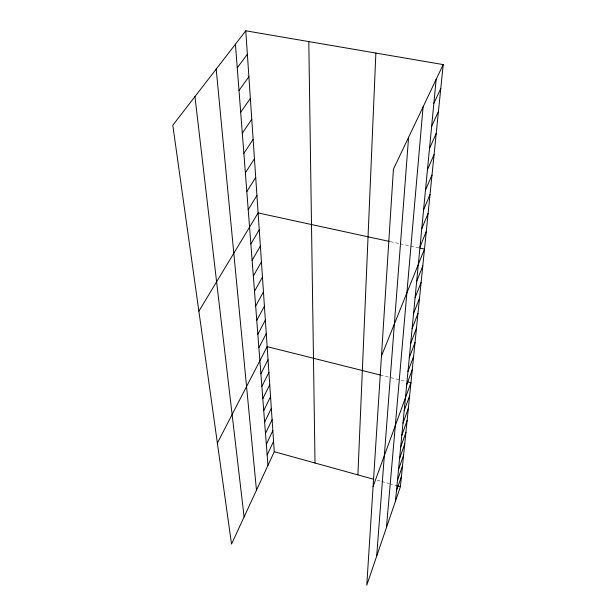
<?xml version="1.0" encoding="UTF-8"?>
<svg xmlns="http://www.w3.org/2000/svg" width="616" height="616" viewBox="0 0 616 616"><rect width="100%" height="100%" fill="white"/><g stroke="black" fill="none" stroke-linecap="round" stroke-linejoin="round"><path stroke-width="0.46" stroke-dasharray="3.08 2.31" d="M390.267 241.641L399.23 243.582M400.123 243.782L419.065 247.894M380.211 375.005L405.505 381.35M377.277 480.264L380.819 481.242M381.704 481.489L388.812 483.46M389.705 483.706L395.949 485.439"/><path stroke-width="0.92" d="M357.896 474.89L375.875 53.068M376.676 556.186L408.593 137.299M386.417 527.65L423.092 106.838M395.457 501.17L436.174 79.341M443.197 64.588L393.424 169.184L366.774 585.2L400.408 486.671L443.197 64.588L245.784 30.8L172.803 125.256L231.539 544.097L274.266 451.713L245.784 30.8M396.442 490.99L401.447 476.414M397.451 480.518L402.517 465.865M398.49 469.738L403.619 455.016M399.561 458.643L404.75 443.843M400.67 447.216L405.913 432.347M401.801 435.435L407.114 420.497M402.972 423.284L408.354 408.285M404.188 410.757L409.632 395.695M373.096 486.509L410.949 382.713L407.315 381.805M406.683 384.885L412.266 369.708M407.969 371.517L413.621 356.294M409.301 357.719L415.03 342.457M410.68 343.459L416.478 328.159M412.104 328.721L417.971 313.39M413.575 313.482L419.519 298.121M415.099 297.705L421.121 282.336M416.67 281.373L422.776 265.996M381.45 356.102L424.493 249.072L419.973 248.086M419.997 246.908L426.272 231.539M421.76 228.713L428.112 213.359M423.577 209.817L430.022 194.494M425.471 190.182L432.008 174.913M427.442 169.777L434.072 154.57M429.491 148.541L436.213 133.418M431.631 126.426L438.446 111.404M433.857 103.38L440.771 88.481M267.167 454.993L273.558 441.31M266.343 444.359L272.834 430.615M265.496 433.425L272.095 419.627M264.626 422.176L271.325 408.323M263.733 410.603L270.54 396.696M262.816 398.691L269.731 384.731M261.869 386.417L268.899 372.411M260.891 373.773L268.037 359.721M217.379 443.073L267.151 346.646L380.211 375.005M258.874 347.694L266.266 333.572M257.835 334.249L265.357 320.097M256.764 320.382L264.418 306.206M255.663 306.075L263.448 291.884M254.516 291.306L262.447 277.1M253.338 276.045L261.415 261.839M252.121 260.283L260.352 246.077M250.866 243.975L259.244 229.783M198.883 311.18L258.104 212.936L389.374 241.441M248.21 209.648L256.926 195.503M246.816 191.561L255.709 177.454M245.368 172.819L254.439 158.759M243.867 153.369L253.13 139.385M242.304 133.195L251.767 119.281M240.687 112.235L250.358 98.421M239 90.444L248.895 76.754M237.252 67.791L247.37 54.231M274.266 451.713L373.735 479.279M396.843 485.685L400.408 486.671M194.949 96.597L244.098 516.947M216.193 69.108L256.472 490.197M235.428 44.198L267.96 465.342M308.793 41.588L315.015 463.009"/></g></svg>
